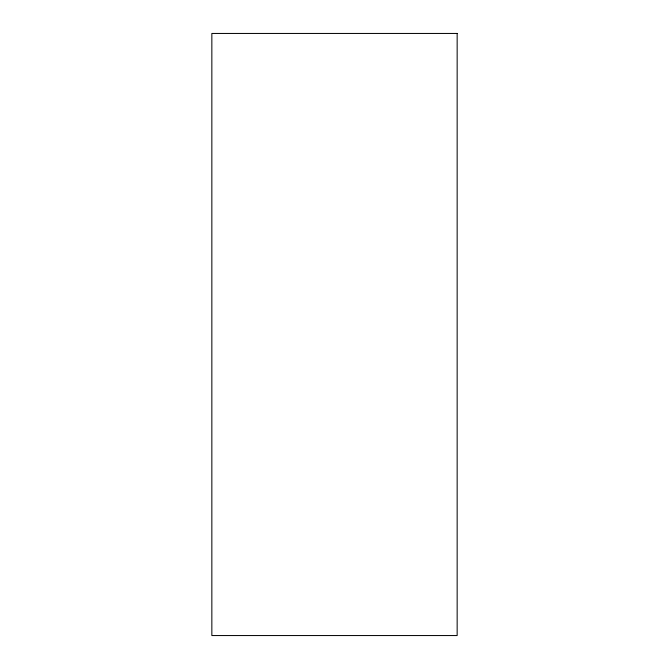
<?xml version="1.0" encoding="UTF-8"?>
<svg xmlns="http://www.w3.org/2000/svg" width="669" height="669" viewBox="0 0 669 669"><rect width="100%" height="100%" fill="white"/><g stroke="black" fill="none" stroke-linecap="round" stroke-linejoin="round"><path stroke-width="1" d="M457.153 33.45L211.847 33.45L211.847 635.55L457.153 635.55L457.153 33.45"/></g></svg>
